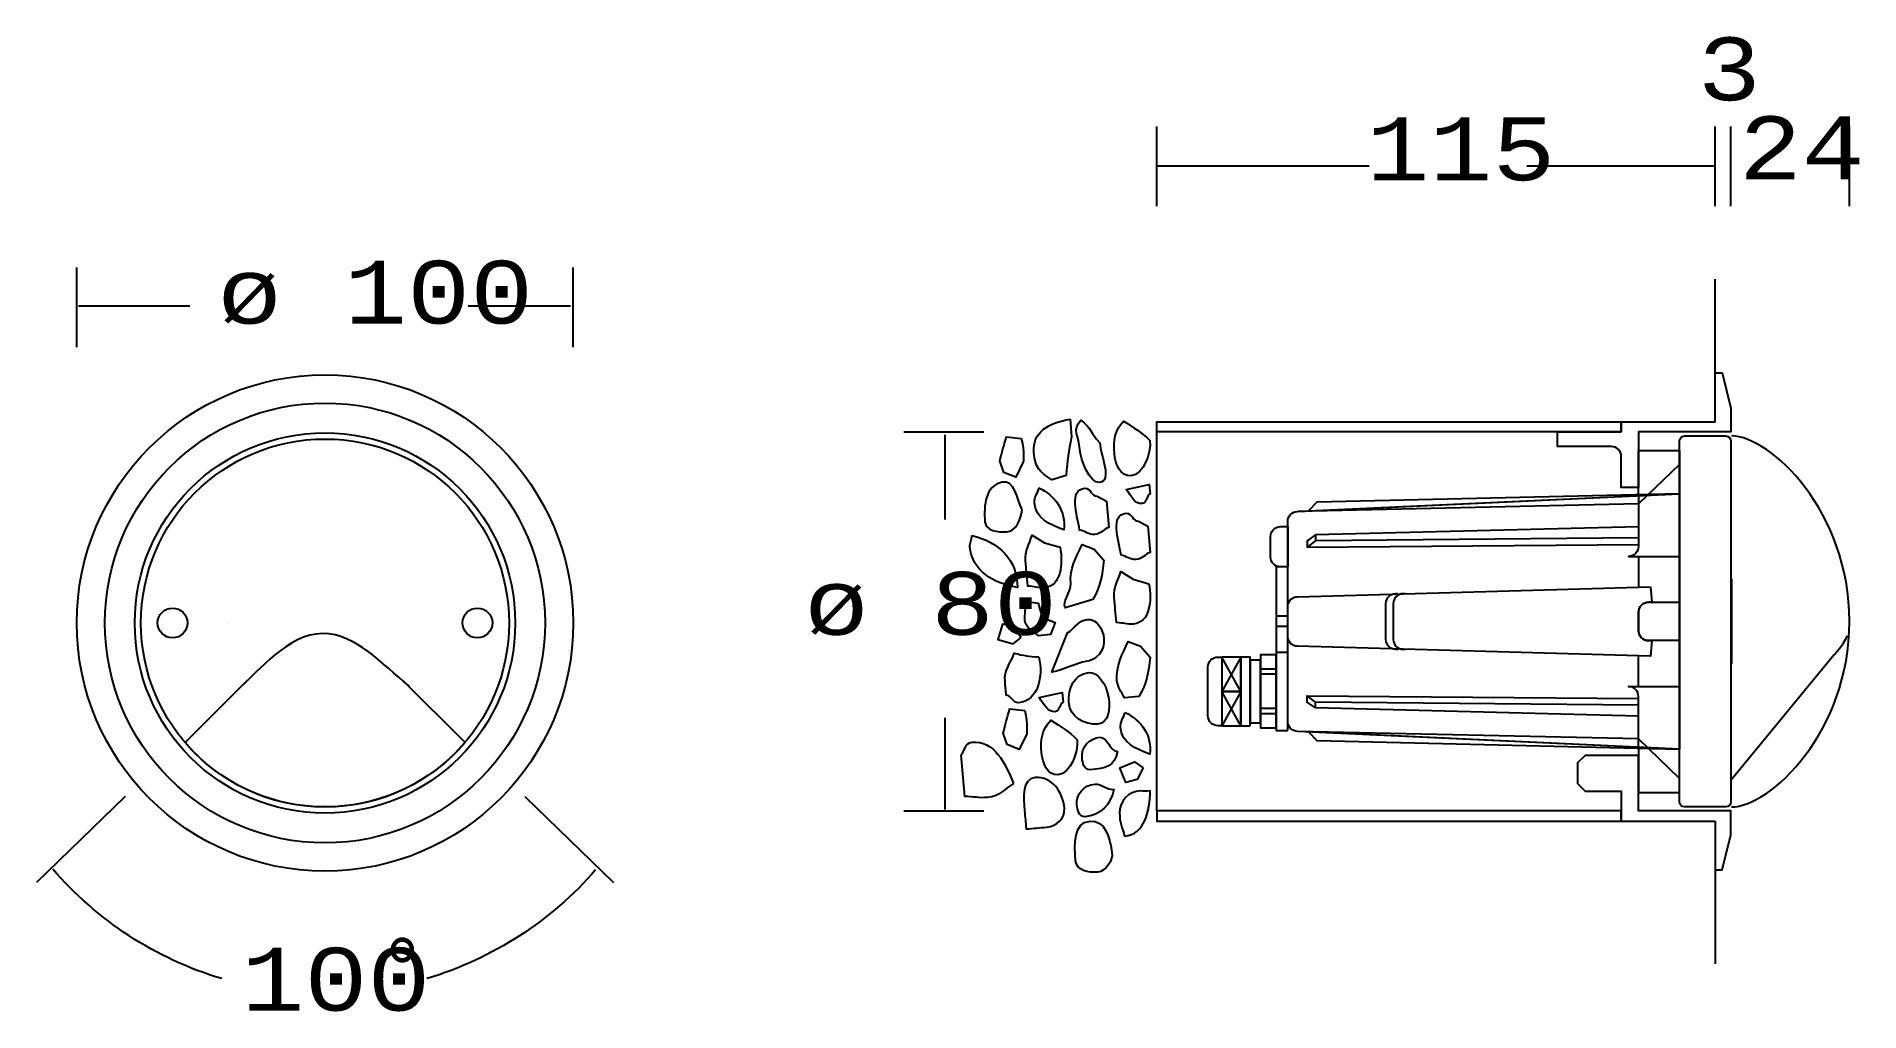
# Model space of a CAD drawing. Extents: x 4 to 175, y 123 to 214.
import ezdxf

# ---------------------------------------------------------------- set-up
doc = ezdxf.new("R2010")
doc.units = 0
doc.layers.add('LIVELLO_1', color=160, linetype='Continuous')
doc.styles.add('STD', font='txt')

# ---------------------------------------------------------------- blocks, each defined once
blk = doc.blocks.new('AI9-BLK2')
at = {"layer": 'LIVELLO_1', "color": 7}
for points in [[(-3.35, 0.79), (-3.99, 1.84), (-5.11, 2.02), (-5.54, 0.6), (-4.12, 0.17)], [(8.1, -11.47), (7.55, -12.58), (6.46, -12.85), (5.91, -11.47), (7.28, -10.92)]]:
    blk.add_lwpolyline(points, close=True, dxfattribs=at)
for points, knots in [([(1.24, 21.29), (-0.73, 20.97), (-2.34, 20.14), (-2.17, 18.15), (-2.05, 16.78), (-1.62, 16.26), (-0.47, 15.6), (-0.47, 15.6), (0.88, 16), (0.88, 16), (0.95, 17.46), (1.09, 18.23), (1.38, 19.64), (1.38, 19.64), (1.24, 21.29), (1.24, 21.29)], [0, 0, 0, 0, 1, 1, 1, 2, 2, 2, 3, 3, 3, 4, 4, 4, 5, 5, 5, 5]), ([(4.02, 19.08), (3.19, 19.9), (3.22, 20.55), (2.24, 21.19), (1.4, 20.31), (2.05, 19.7), (2.16, 18.46), (2.25, 17.46), (3.03, 15.26), (4.02, 15.35), (5.21, 15.46), (4.12, 17.88), (4.02, 19.08)], [0, 0, 0, 0, 1, 1, 1, 2, 2, 2, 3, 3, 3, 4, 4, 4, 4]), ([(8.74, 19.28), (7.91, 20.09), (7.24, 20.47), (6.26, 21.11), (5.41, 20.23), (5.29, 19.3), (5.4, 18.06), (5.49, 17.06), (5.95, 15.89), (6.95, 15.98), (8.14, 16.08), (8.85, 18.08), (8.74, 19.28)], [0, 0, 0, 0, 1, 1, 1, 2, 2, 2, 3, 3, 3, 4, 4, 4, 4]), ([(-3.35, 19.48), (-3.35, 19.48), (-4.74, 19.64), (-4.74, 19.64), (-5.01, 18.78), (-5.17, 18.22), (-5.37, 17.37), (-5.37, 17.37), (-5, 16.29), (-5, 16.29), (-5, 16.29), (-3.86, 15.84), (-3.86, 15.84), (-3.86, 15.84), (-3.16, 17.29), (-3.16, 17.29), (-3.16, 17.29), (-3.03, 18.2), (-3.35, 19.48)], [0, 0, 0, 0, 1, 1, 1, 2, 2, 2, 3, 3, 3, 4, 4, 4, 5, 5, 5, 6, 6, 6, 6]), ([(-3.28, 12.77), (-3.41, 11.86), (-3.8, 10.79), (-4.75, 10.71), (-5.57, 10.64), (-6.69, 10.82), (-6.76, 11.64), (-6.9, 13.22), (-6.71, 15.03), (-5.16, 15.38), (-3.94, 15.62), (-3.79, 13.84), (-3.28, 12.77)], [0, 0, 0, 0, 1, 1, 1, 2, 2, 2, 3, 3, 3, 4, 4, 4, 4]), ([(-1.69, 14.84), (-1.79, 14.34), (-2.17, 13.96), (-2.12, 13.42), (-1.99, 11.98), (-0.7, 11.4), (0.65, 10.89), (0.84, 12.64), (-0.11, 14.08), (-1.69, 14.84)], [0, 0, 0, 0, 1, 1, 1, 2, 2, 2, 3, 3, 3, 3]), ([(3.78, 14.07), (3.23, 14.03), (3.16, 14.85), (2.62, 14.8), (1.12, 14.67), (1.86, 12.38), (2.13, 10.88), (2.62, 10.79), (3, 10.41), (3.55, 10.45), (4.09, 10.5), (4.4, 10.95), (4.86, 11.12), (4.86, 11.12), (4.65, 13.6), (4.65, 13.6), (4.65, 13.6), (3.78, 14.07), (3.78, 14.07)], [0, 0, 0, 0, 1, 1, 1, 2, 2, 2, 3, 3, 3, 4, 4, 4, 5, 5, 5, 6, 6, 6, 6]), ([(8.75, 14.26), (8.75, 14.26), (8.67, 15.15), (8.67, 15.15), (8.67, 15.15), (6.51, 14.68), (6.51, 14.68), (6.98, 14.1), (7.25, 13.3), (8, 13.36), (8.41, 13.4), (8.42, 14.09), (8.75, 14.26)], [0, 0, 0, 0, 1, 1, 1, 2, 2, 2, 3, 3, 3, 4, 4, 4, 4]), ([(7.67, 11.72), (7.12, 11.67), (7.05, 12.49), (6.5, 12.45), (5, 12.31), (5.75, 10.03), (6.02, 8.53), (6.51, 8.44), (6.89, 8.05), (7.43, 8.1), (7.98, 8.15), (8.28, 8.59), (8.75, 8.77), (8.75, 8.77), (8.54, 11.24), (8.54, 11.24), (8.54, 11.24), (7.67, 11.72), (7.67, 11.72)], [0, 0, 0, 0, 1, 1, 1, 2, 2, 2, 3, 3, 3, 4, 4, 4, 5, 5, 5, 6, 6, 6, 6]), ([(-8, 10.37), (-7.96, 9.96), (-8.22, 9.72), (-8.18, 9.31), (-7.98, 7.05), (-5.95, 5.84), (-3.72, 5.49), (-3.67, 8.05), (-5.47, 9.76), (-8, 10.37)], [0, 0, 0, 0, 1, 1, 1, 2, 2, 2, 3, 3, 3, 3]), ([(-1.18, 9.68), (-1.18, 9.68), (-2.34, 10.41), (-2.34, 10.41), (-2.61, 9.48), (-3.04, 8.96), (-2.96, 8), (-2.88, 7.04), (-2.83, 6.56), (-2.75, 5.6), (-2.13, 5.58), (-1.77, 5.41), (-1.16, 5.46), (0.41, 5.6), (0.58, 7.69), (0.3, 9.26), (0.3, 9.26), (-1.18, 9.68), (-1.18, 9.68)], [0, 0, 0, 0, 1, 1, 1, 2, 2, 2, 3, 3, 3, 4, 4, 4, 5, 5, 5, 6, 6, 6, 6]), ([(3.5, 9.07), (3.5, 9.07), (2.36, 9.52), (2.36, 9.52), (1.78, 8.23), (1.18, 7.28), (1.3, 5.84), (1.36, 5.15), (0.51, 4.16), (0.77, 3.56), (0.77, 3.56), (3.36, 4.36), (3.36, 4.36), (4.08, 5.53), (4.26, 6.65), (4.41, 8.04), (4.41, 8.04), (3.5, 9.07), (3.5, 9.07)], [0, 0, 0, 0, 1, 1, 1, 2, 2, 2, 3, 3, 3, 4, 4, 4, 5, 5, 5, 6, 6, 6, 6]), ([(7.16, 6.25), (7.16, 6.25), (6, 6.98), (6, 6.98), (5.73, 6.06), (5.3, 5.53), (5.38, 4.57), (5.46, 3.61), (5.5, 3.13), (5.59, 2.17), (6.21, 2.16), (6.57, 1.98), (7.18, 2.04), (8.75, 2.17), (8.92, 4.26), (8.64, 5.83), (8.64, 5.83), (7.16, 6.25), (7.16, 6.25)], [0, 0, 0, 0, 1, 1, 1, 2, 2, 2, 3, 3, 3, 4, 4, 4, 5, 5, 5, 6, 6, 6, 6]), ([(-1.38, 2.64), (-1.38, 2.64), (-1.77, 3.99), (-1.77, 3.99), (-1.77, 3.99), (-2.89, 4.16), (-2.89, 4.16), (-2.9, 3.47), (-3.07, 3.04), (-3.01, 2.36), (-2.94, 1.6), (-2.17, 1.46), (-1.78, 0.94), (-1.78, 0.94), (-0.62, 1.05), (-0.62, 1.05), (-0.62, 1.05), (-0.17, 2.19), (-0.17, 2.19), (-0.17, 2.19), (-1.38, 2.64), (-1.38, 2.64)], [0, 0, 0, 0, 1, 1, 1, 2, 2, 2, 3, 3, 3, 4, 4, 4, 5, 5, 5, 6, 6, 6, 7, 7, 7, 7]), ([(2.87, 2.47), (1.98, 2.39), (1.7, 1.67), (0.99, 1.2), (0.99, 1.2), (-0.47, -2.48), (-0.47, -2.48), (0.08, -2.44), (2.12, -1.54), (2.67, -1.49), (3.76, -1.4), (4.5, -0.43), (4.41, 0.67), (4.33, 1.56), (3.76, 2.55), (2.87, 2.47)], [0, 0, 0, 0, 1, 1, 1, 2, 2, 2, 3, 3, 3, 4, 4, 4, 5, 5, 5, 5]), ([(7.84, -0.05), (7.84, -0.05), (6.7, 0.4), (6.7, 0.4), (6.12, -0.9), (5.52, -1.85), (5.64, -3.29), (5.7, -3.97), (6.07, -4.29), (6.33, -4.89), (6.33, -4.89), (7.7, -4.77), (7.7, -4.77), (8.42, -3.6), (8.6, -2.48), (8.75, -1.08), (8.75, -1.08), (7.84, -0.05), (7.84, -0.05)], [0, 0, 0, 0, 1, 1, 1, 2, 2, 2, 3, 3, 3, 4, 4, 4, 5, 5, 5, 6, 6, 6, 6]), ([(-1.7, -1.05), (-2.6, -1.05), (-3.16, -0.9), (-4.01, -0.7), (-4.39, -1.77), (-4.97, -2.23), (-4.88, -3.33), (-4.84, -3.81), (-4.81, -4.15), (-4.76, -4.63), (-4.28, -4.66), (-4.15, -5.41), (-3.6, -5.36), (-1.76, -5.2), (-1.27, -2.88), (-1.7, -1.05)], [0, 0, 0, 0, 1, 1, 1, 2, 2, 2, 3, 3, 3, 4, 4, 4, 5, 5, 5, 5]), ([(2.95, -2.53), (1.64, -2.65), (1, -4.03), (1.11, -5.35), (1.23, -6.67), (2.54, -7.48), (3.85, -7.36), (5.76, -7.19), (4.86, -2.36), (2.95, -2.53)], [0, 0, 0, 0, 1, 1, 1, 2, 2, 2, 3, 3, 3, 3]), ([(0.57, -5.3), (0.57, -5.3), (0.5, -4.41), (0.5, -4.41), (0.5, -4.41), (-1.67, -4.88), (-1.67, -4.88), (-1.2, -5.46), (-0.93, -6.26), (-0.17, -6.2), (0.24, -6.16), (0.24, -5.47), (0.57, -5.3)], [0, 0, 0, 0, 1, 1, 1, 2, 2, 2, 3, 3, 3, 4, 4, 4, 4]), ([(-3.03, -6.1), (-3.03, -6.1), (-4.42, -5.94), (-4.42, -5.94), (-4.69, -6.8), (-4.84, -7.36), (-5.05, -8.21), (-5.05, -8.21), (-4.68, -9.28), (-4.68, -9.28), (-4.68, -9.28), (-3.54, -9.74), (-3.54, -9.74), (-3.54, -9.74), (-2.84, -8.29), (-2.84, -8.29), (-2.84, -8.29), (-2.71, -7.38), (-3.03, -6.1)], [0, 0, 0, 0, 1, 1, 1, 2, 2, 2, 3, 3, 3, 4, 4, 4, 5, 5, 5, 6, 6, 6, 6]), ([(6.39, -6.26), (6.29, -6.75), (5.91, -7.13), (5.96, -7.68), (6.09, -9.12), (7.37, -9.7), (8.73, -10.2), (8.92, -8.46), (7.97, -7.02), (6.39, -6.26)], [0, 0, 0, 0, 1, 1, 1, 2, 2, 2, 3, 3, 3, 3]), ([(1.9, -8.83), (1.07, -8.02), (0.39, -7.64), (-0.58, -7), (-1.43, -7.88), (-1.55, -8.81), (-1.44, -10.05), (-1.35, -11.05), (-0.89, -12.22), (0.1, -12.13), (1.3, -12.02), (2, -10.03), (1.9, -8.83)], [0, 0, 0, 0, 1, 1, 1, 2, 2, 2, 3, 3, 3, 4, 4, 4, 4]), ([(4.03, -8.6), (3.04, -8.69), (2.27, -9.52), (2.36, -10.52), (2.4, -11.04), (2.58, -11.71), (3.09, -11.66), (4.57, -11.54), (5.42, -11.36), (5.7, -9.93), (4.98, -9.99), (4.75, -8.54), (4.03, -8.6)], [0, 0, 0, 0, 1, 1, 1, 2, 2, 2, 3, 3, 3, 4, 4, 4, 4]), ([(-4.08, -12.94), (-4.87, -11.01), (-5.88, -8.88), (-8, -9.07), (-8.61, -9.12), (-8.62, -9.82), (-9, -10.26), (-9, -10.26), (-8.66, -14.18), (-8.66, -14.18), (-7.83, -14.17), (-7.33, -14.34), (-6.51, -14.26), (-5.42, -14.17), (-4.93, -13.5), (-4.08, -12.94)], [0, 0, 0, 0, 1, 1, 1, 2, 2, 2, 3, 3, 3, 4, 4, 4, 5, 5, 5, 5]), ([(0.7, -15.29), (0.78, -16.21), (-0.03, -16.97), (-0.95, -17.05), (-1.7, -17.12), (-2.14, -17.15), (-2.89, -17.22), (-2.95, -16.54), (-2.99, -16.18), (-3.04, -15.5), (-3.16, -14.22), (-3.31, -12.51), (-2.03, -12.39), (-0.48, -12.26), (0.57, -13.74), (0.7, -15.29)], [0, 0, 0, 0, 1, 1, 1, 2, 2, 2, 3, 3, 3, 4, 4, 4, 5, 5, 5, 5]), ([(3.55, -13.01), (2.55, -13.1), (1.78, -13.93), (1.87, -14.93), (1.92, -15.45), (2.09, -16.12), (2.61, -16.07), (4.08, -15.95), (5.07, -14.93), (5.35, -13.5), (4.64, -13.56), (4.26, -12.95), (3.55, -13.01)], [0, 0, 0, 0, 1, 1, 1, 2, 2, 2, 3, 3, 3, 4, 4, 4, 4]), ([(6.36, -17.9), (6.12, -17.1), (5.88, -16.57), (5.88, -15.73), (5.88, -14.61), (6.72, -13.65), (7.83, -13.65), (8.19, -13.65), (8.39, -13.69), (8.75, -13.65), (8.75, -15.53), (8.23, -17.74), (6.36, -17.9)], [0, 0, 0, 0, 1, 1, 1, 2, 2, 2, 3, 3, 3, 4, 4, 4, 4]), ([(5.17, -19.47), (5.01, -18.08), (4.5, -16.35), (3.11, -16.48), (1.56, -16.61), (1.62, -18.66), (1.75, -20.22), (1.83, -21.14), (2.93, -21.36), (3.85, -21.28), (4.56, -21.21), (5.27, -20.19), (5.17, -19.47)], [0, 0, 0, 0, 1, 1, 1, 2, 2, 2, 3, 3, 3, 4, 4, 4, 4])]:
    blk.add_open_spline(points, degree=3, knots=knots, dxfattribs=at)
blk = doc.blocks.new('AI9-BLK1')
at = {"layer": 'LIVELLO_1', "color": 7}
for p, q in [((20.06, 30.7), (20.06, 38.2)), ((72.51, 30.7), (72.51, 38.2)), ((73.98, 30.7), (73.98, 38.2)), ((85.13, 30.7), (85.13, 38.2)), ((40, 34.45), (20.06, 34.45)), ((72.51, 34.45), (54.81, 34.45)), ((-81.39, 17.44), (-81.39, 24.94)), ((-34.76, 17.44), (-34.76, 24.95)), ((72.51, 10.44), (72.51, 23.84)), ((-70.77, 21.3), (-81.25, 21.3)), ((-35.03, 21.3), (-44.62, 21.3)), ((-3.7, 9.48), (3.8, 9.48)), ((0.15, 9.22), (0.15, 1.25)), ((20.06, -26.15), (20.06, 9.48)), ((34.98, -0.2), (34.98, -0.75)), ((65.31, -2.22), (65.31, -5.09)), ((74.03, -4.37), (74.03, -12.3)), ((-67.12, -8.48), (-67.12, -8.48)), ((32.36, -7.83), (31.26, -7.83)), ((32.36, -8.81), (31.26, -8.81)), ((27.94, -14.91), (26.18, -11.68)), ((27.94, -11.68), (26.18, -14.91)), ((32.36, -11.26), (31.26, -11.26)), ((65.31, -14.45), (65.31, -11.58)), ((31.26, -12.81), (29.79, -12.81)), ((31.26, -13.3), (29.79, -13.3)), ((27.94, -14.91), (26.18, -18.14)), ((27.94, -18.14), (26.18, -14.91)), ((31.26, -16.52), (29.79, -16.52)), ((31.26, -17.01), (29.79, -17.01)), ((34.98, -16.47), (34.98, -15.91)), ((0.15, -17.4), (0.15, -26.01)), ((-76.85, -24.8), (-85.18, -32.86)), ((-39.31, -24.8), (-30.97, -32.86)), ((-3.7, -26.15), (3.8, -26.15)), ((72.51, -27.11), (72.51, -40.51))]:
    blk.add_line(p, q, dxfattribs=at)
for points in [[(63.69, 10.44), (63.69, 9.48), (20.06, 9.48), (20.06, 10.44)], [(69.17, 7.74), (69.17, 3.67), (65.31, 3.58), (65.31, 7.74)], [(69.17, 3.67), (35.08, 2.87), (34.3, 2.05)], [(32.36, -18.6), (32.36, -3.2), (31.26, -3.2), (31.26, -18.6)], [(27.94, -14.91), (27.94, -11.68), (26.18, -11.68), (26.18, -14.91)], [(28.83, -18.14), (28.83, -11.68), (27.94, -11.68), (27.94, -18.14)], [(29.79, -17.85), (29.79, -11.97), (28.83, -11.97), (28.83, -17.85)], [(31.26, -18.34), (31.26, -11.48), (29.79, -11.48), (29.79, -18.34)], [(27.94, -18.14), (27.94, -14.91), (26.18, -14.91), (26.18, -18.14)], [(69.17, -20.34), (34.3, -18.72), (35.08, -19.54)], [(69.17, -24.41), (69.17, -20.34), (65.31, -20.25), (65.31, -24.41)], [(72.51, -27.11), (72.51, -31.69), (73.17, -31.69), (73.98, -28.39), (73.98, -26.15), (65.31, -26.15), (65.31, -20.93), (60.29, -20.93), (59.58, -21.63), (59.58, -23.57), (60.29, -24.28), (63.69, -24.28), (63.69, -27.11)], [(63.69, -27.11), (63.69, -26.15), (20.06, -26.15), (20.06, -27.11)]]:
    blk.add_lwpolyline(points, close=True, dxfattribs=at)
for points in [[(69.17, 6.42), (65.31, 2.71), (33.29, 2)], [(65.31, 0.56), (34.98, -0.2), (34.18, -0.76), (34.18, -1.34), (65.31, -1.09)], [(65.31, -0.48), (34.98, -0.75), (34.18, -1.34)], [(65.31, -16.19), (34.98, -15.91), (34.18, -15.33)], [(65.31, -17.23), (34.98, -16.47), (34.18, -15.91), (34.18, -15.33), (65.31, -15.58)], [(69.17, -23.09), (65.31, -19.38), (33.29, -18.67)]]:
    blk.add_lwpolyline(points, dxfattribs=at)
for centre, radius in [((-58.08, -8.48), 23.32), ((-58.08, -8.48), 20.67), ((-58.08, -8.48), 17.87), ((-58.08, -8.48), 17.29), ((-72.4, -8.48), 1.4), ((-43.76, -8.48), 1.4)]:
    blk.add_circle(centre, radius, dxfattribs=at)
for points, knots in [([(63.69, 7.17), (63.69, 7.17), (63.69, 4.26), (63.69, 4.26), (63.69, 4.26), (65.31, 4.26), (65.31, 4.26), (65.31, 4.26), (65.31, 9.48), (65.31, 9.48), (65.31, 9.48), (73.98, 9.48), (73.98, 9.48), (73.98, 9.48), (73.98, 11.72), (73.98, 11.72), (73.98, 11.72), (73.17, 15.02), (73.17, 15.02), (73.17, 15.02), (72.51, 15.02), (72.51, 15.02), (72.51, 15.02), (72.51, 10.44), (72.51, 10.44), (72.51, 10.44), (63.69, 10.44), (63.69, 10.44), (63.69, 10.44), (63.69, 9.48), (63.69, 9.48), (63.69, 9.48), (57.7, 9.48), (57.7, 9.48), (57.7, 9.48), (57.7, 8.11), (57.7, 8.11), (57.7, 8.11), (62.76, 8.11), (62.76, 8.11), (63.28, 8.11), (63.69, 7.69), (63.69, 7.17)], [0, 0, 0, 0, 1, 1, 1, 2, 2, 2, 3, 3, 3, 4, 4, 4, 5, 5, 5, 6, 6, 6, 7, 7, 7, 8, 8, 8, 9, 9, 9, 10, 10, 10, 11, 11, 11, 12, 12, 12, 13, 13, 13, 14, 14, 14, 14]), ([(73.98, -25.3), (73.98, -25.3), (73.98, 8.63), (73.98, 8.63), (73.98, 8.89), (73.77, 9.1), (73.51, 9.1), (73.51, 9.1), (69.64, 9.1), (69.64, 9.1), (69.38, 9.1), (69.17, 8.89), (69.17, 8.63), (69.17, 8.63), (69.17, -25.3), (69.17, -25.3), (69.17, -25.56), (69.38, -25.77), (69.64, -25.77), (69.64, -25.77), (73.51, -25.77), (73.51, -25.77), (73.77, -25.77), (73.98, -25.56), (73.98, -25.3)], [0, 0, 0, 0, 1, 1, 1, 2, 2, 2, 3, 3, 3, 4, 4, 4, 5, 5, 5, 6, 6, 6, 7, 7, 7, 8, 8, 8, 8]), ([(74.03, -25.77), (77.74, -25.77), (85.13, -18.65), (85.13, -8.33), (85.13, 1.98), (77.74, 9.1), (74.03, 9.1)], [0, 0, 0, 0, 1, 1, 1, 2, 2, 2, 2]), ([(32.36, -17.73), (32.36, -18.25), (32.78, -18.67), (33.29, -18.67), (33.29, -18.67), (69.17, -20.34), (69.17, -20.34), (69.17, -20.34), (69.17, 3.67), (69.17, 3.67), (69.17, 3.67), (33.29, 2), (33.29, 2), (32.78, 2), (32.36, 1.58), (32.36, 1.07), (32.36, 1.07), (32.36, -17.73), (32.36, -17.73)], [0, 0, 0, 0, 1, 1, 1, 2, 2, 2, 3, 3, 3, 4, 4, 4, 5, 5, 5, 6, 6, 6, 6]), ([(69.17, 3.67), (69.17, 3.67), (69.17, -2.22), (69.17, -2.22), (69.17, -2.22), (64.38, -2.22), (64.38, -2.22), (64.9, -2.22), (65.31, -1.8), (65.31, -1.28), (65.31, -1.28), (65.31, 3.58), (65.31, 3.58), (65.31, 3.58), (69.17, 3.67), (69.17, 3.67)], [0, 0, 0, 0, 1, 1, 1, 2, 2, 2, 3, 3, 3, 4, 4, 4, 5, 5, 5, 5]), ([(32.36, 0.58), (32.36, 0.58), (31.68, 0.58), (31.68, 0.58), (31.16, 0.58), (30.74, 0.16), (30.74, -0.36), (30.74, -0.36), (30.74, -2.27), (30.74, -2.27), (30.74, -2.79), (31.16, -3.2), (31.68, -3.2), (31.68, -3.2), (32.36, -3.2), (32.36, -3.2), (32.36, -3.2), (32.36, 0.58), (32.36, 0.58)], [0, 0, 0, 0, 1, 1, 1, 2, 2, 2, 3, 3, 3, 4, 4, 4, 5, 5, 5, 6, 6, 6, 6]), ([(66.45, -5.07), (66.45, -5.07), (33.29, -6.01), (33.29, -6.01), (32.78, -6.01), (32.36, -6.43), (32.36, -6.94), (32.36, -6.94), (32.36, -9.73), (32.36, -9.73), (32.36, -10.25), (32.78, -10.67), (33.29, -10.67), (33.29, -10.67), (66.45, -11.6), (66.45, -11.6), (66.45, -11.6), (66.55, -10.14), (66.55, -10.14), (66.55, -10.14), (66.25, -10.14), (66.25, -10.14), (65.73, -10.14), (65.31, -9.72), (65.31, -9.21), (65.31, -9.21), (65.31, -7.47), (65.31, -7.47), (65.31, -6.95), (65.73, -6.53), (66.25, -6.53), (66.25, -6.53), (66.55, -6.53), (66.55, -6.53), (66.55, -6.53), (66.45, -5.07), (66.45, -5.07)], [0, 0, 0, 0, 1, 1, 1, 2, 2, 2, 3, 3, 3, 4, 4, 4, 5, 5, 5, 6, 6, 6, 7, 7, 7, 8, 8, 8, 9, 9, 9, 10, 10, 10, 11, 11, 11, 12, 12, 12, 12]), ([(42.68, -5.75), (42.68, -5.75), (42.49, -5.75), (42.49, -5.75), (41.97, -5.75), (41.55, -6.15), (41.55, -6.66), (41.55, -6.66), (41.55, -10.02), (41.55, -10.02), (41.55, -10.53), (41.97, -10.93), (42.49, -10.93), (42.49, -10.93), (42.72, -10.93), (42.72, -10.93)], [0, 0, 0, 0, 1, 1, 1, 2, 2, 2, 3, 3, 3, 4, 4, 4, 5, 5, 5, 5]), ([(43.39, -5.72), (43.39, -5.72), (43.2, -5.73), (43.2, -5.73), (42.69, -5.73), (42.27, -6.15), (42.27, -6.66), (42.27, -6.66), (42.27, -10.02), (42.27, -10.02), (42.27, -10.53), (42.69, -10.95), (43.2, -10.95), (43.2, -10.95), (43.43, -10.95), (43.43, -10.95)], [0, 0, 0, 0, 1, 1, 1, 2, 2, 2, 3, 3, 3, 4, 4, 4, 5, 5, 5, 5]), ([(69.17, -6.53), (69.17, -6.53), (66.25, -6.53), (66.25, -6.53), (65.73, -6.53), (65.31, -6.95), (65.31, -7.47), (65.31, -7.47), (65.31, -9.21), (65.31, -9.21), (65.31, -9.72), (65.73, -10.14), (66.25, -10.14), (66.25, -10.14), (69.17, -10.14), (69.17, -10.14), (69.17, -10.14), (69.17, -6.53), (69.17, -6.53)], [0, 0, 0, 0, 1, 1, 1, 2, 2, 2, 3, 3, 3, 4, 4, 4, 5, 5, 5, 6, 6, 6, 6]), ([(-50.13, -14.43), (-52.84, -12.33), (-55.07, -9.48), (-58.31, -9.48), (-61.54, -9.48), (-64.46, -13.15), (-65.98, -14.48)], [0, 0, 0, 0, 1, 1, 1, 2, 2, 2, 2]), ([(73.94, -23.3), (73.94, -23.3), (83.67, -11.48), (83.67, -11.48), (83.67, -11.48), (84.55, -10.55), (84.93, -9.7)], [0, 0, 0, 0, 1, 1, 1, 2, 2, 2, 2]), ([(26.18, -11.68), (26.18, -11.68), (25.8, -11.68), (25.8, -11.68), (25.28, -11.68), (24.86, -12.1), (24.86, -12.62), (24.86, -12.62), (24.86, -17.2), (24.86, -17.2), (24.86, -17.72), (25.28, -18.14), (25.8, -18.14), (25.8, -18.14), (26.18, -18.14), (26.18, -18.14), (26.18, -18.14), (26.18, -11.68), (26.18, -11.68)], [0, 0, 0, 0, 1, 1, 1, 2, 2, 2, 3, 3, 3, 4, 4, 4, 5, 5, 5, 6, 6, 6, 6]), ([(-50.79, -13.84), (-50.79, -13.84), (-44.92, -19.71), (-44.92, -19.71), (-48.09, -23.42), (-52.81, -25.78), (-58.08, -25.78), (-63.35, -25.78), (-68.06, -23.42), (-71.23, -19.71), (-71.23, -19.71), (-65.37, -13.84), (-65.37, -13.84)], [0, 0, 0, 0, 1, 1, 1, 2, 2, 2, 3, 3, 3, 4, 4, 4, 4]), ([(69.17, -20.34), (69.17, -20.34), (69.17, -14.45), (69.17, -14.45), (69.17, -14.45), (64.38, -14.45), (64.38, -14.45), (64.9, -14.45), (65.31, -14.87), (65.31, -15.39), (65.31, -15.39), (65.31, -20.25), (65.31, -20.25), (65.31, -20.25), (69.17, -20.34), (69.17, -20.34)], [0, 0, 0, 0, 1, 1, 1, 2, 2, 2, 3, 3, 3, 4, 4, 4, 5, 5, 5, 5])]:
    blk.add_open_spline(points, degree=3, knots=knots, dxfattribs=at)
for points in [[(-67.77, -41.91), (-74.01, -40.05), (-79.51, -36.42), (-83.65, -31.61)], [(-32.66, -31.69), (-36.81, -36.46), (-42.31, -40.06), (-48.52, -41.91)]]:
    blk.add_open_spline(points, degree=3, dxfattribs=at)
blk.add_blockref('AI9-BLK2', (10.68, -10.62), dxfattribs=at)
at = {"layer": 'LIVELLO_1', "color": 7, "char_height": 5.9071, "attachment_point": 1, "style": 'STD'}
for s, insert in [('\\fCourier|b0|i0;\\H5.9071;\\C7;3', (70.88, 46.56)), ('\\fCourier|b0|i0;\\H5.9071;\\C7;115', (39.75, 39.04)), ('\\fCourier|b0|i0;\\H5.9071;\\C7;24', (74.73, 39.14)), ('\\fCourier|b0|i0;\\H5.9071;\\C7;ø 100', (-68.12, 25.57)), ('\\fCourier|b0|i0;\\H5.9071;\\C7;ø 80', (-12.99, -3.68)), ('\\fCourier|b0|i0;\\H5.9071;\\C7;100', (-65.93, -39.01)), ('\\fSymbol|b0|i0;\\H5.9071;\\C7;°', (-52.39, -38.11))]:
    blk.add_mtext(s, dxfattribs=dict(at, insert=insert))

msp = doc.modelspace()

# ---------------------------------------------------------------- block references
at = {"layer": 'LIVELLO_1', "color": 7}
msp.add_blockref('AI9-BLK1', (89.160105, 167.641275), dxfattribs=at)

doc.saveas('drawing.dxf')
